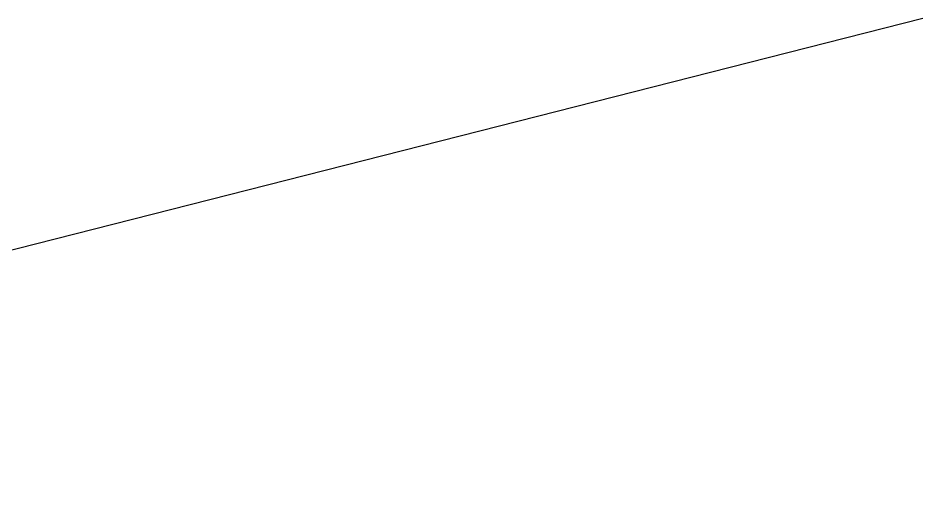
# Model space of a CAD drawing. Header units: metres. Extents: x 292889 to 323604, y 7400965 to 7462856.
# Drawn here: x 298873.603 to 298875.495, y 7450252.398 to 7450253.385 of the extents above; entities that cross this region are included whole.
import ezdxf

# ---------------------------------------------------------------- set-up
doc = ezdxf.new("R2010")
doc.units = ezdxf.units.M
doc.header["$LTSCALE"] = 10
doc.linetypes.add('DASHED2', pattern=[0.375, 0.25, -0.125])
doc.layers.get('0').update_dxf_attribs({"linetype": 'DASHED2'})
doc.layers.add('ACAD-Trecho total_TIC_02_ESTACAS_GERAL$0$U-HZ-TRAÇO', color=3, linetype='ACAD-Trecho total_TIC_02_ESTACAS_GERAL$0$TIC_LINE')
doc.styles.add('ACAD-Trecho total_TIC_02_ESTACAS_GERAL$0$Standard', font='arial.ttf')
doc.linetypes.add('ACAD-Trecho total_TIC_02_ESTACAS_GERAL$0$TIC_LINE', pattern='A,3.5,-0.25,["TIC",ACAD-Trecho total_TIC_02_ESTACAS_GERAL$0$Standard,S=0.175,R=0,X=-0.05,Y=-0.1],-0.5', length=4.25)

# ---------------------------------------------------------------- blocks, each defined once
blk = doc.blocks.new('ACAD-Trecho total_TIC_02_ESTACAS_GERAL$0$AeccTick (TIC)')
at = {"layer": 'ACAD-Trecho total_TIC_02_ESTACAS_GERAL$0$U-HZ-TRAÇO', "lineweight": -2}
blk.add_line((0, 0.75), (0, -0.75), dxfattribs=at)
blk = doc.blocks.new('ACAD-Trecho total_TIC_02_ESTACAS_GERAL$0$AeccTickLine')
at = {"layer": 'ACAD-Trecho total_TIC_02_ESTACAS_GERAL$0$U-HZ-TRAÇO', "lineweight": -2}
blk.add_line((0, 1), (0, -1), dxfattribs=at)
blk = doc.blocks.new('ACAD-Trecho total_TIC_02_ESTACAS_GERAL')
at = {"layer": 'ACAD-Trecho total_TIC_02_ESTACAS_GERAL$0$U-HZ-TRAÇO', "linetype": 'Continuous', "lineweight": -3, "xscale": 1.999999999999998, "yscale": 1.999999999999998, "zscale": 1.999999999999998, "rotation": 104.2878135584782}
blk.add_blockref('ACAD-Trecho total_TIC_02_ESTACAS_GERAL$0$AeccTickLine', (298873.5566, 7450252.8914), dxfattribs=at)
at = {"layer": 'ACAD-Trecho total_TIC_02_ESTACAS_GERAL$0$U-HZ-TRAÇO', "linetype": 'Continuous', "lineweight": 20, "xscale": 1.999999999999999, "yscale": 1.999999999999999, "zscale": 1.999999999999999, "rotation": 104.2878135527713}
blk.add_blockref('ACAD-Trecho total_TIC_02_ESTACAS_GERAL$0$AeccTick (TIC)', (298873.5566, 7450252.8914), dxfattribs=at)

msp = doc.modelspace()

# ---------------------------------------------------------------- block references
at = {"linetype": 'ByBlock'}
msp.add_blockref('ACAD-Trecho total_TIC_02_ESTACAS_GERAL', (0, 0), dxfattribs=at)

doc.saveas('drawing.dxf')
